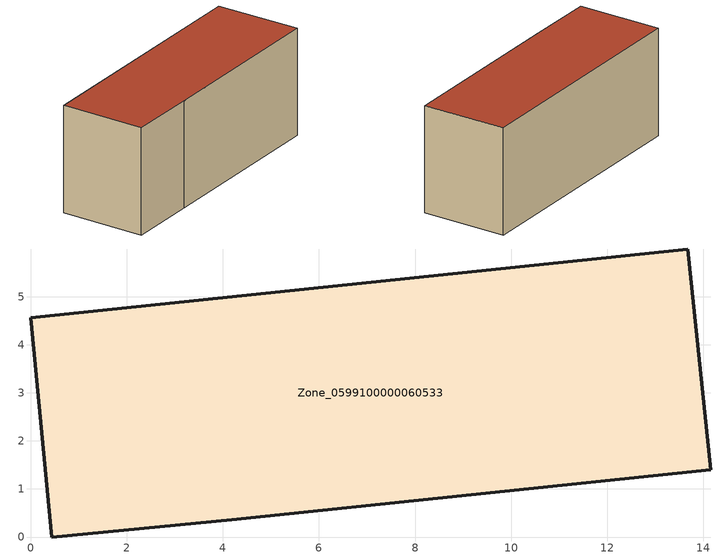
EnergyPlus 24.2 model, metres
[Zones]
Zone_0599100000060533
 floor ground (C_G): 13.67,5.99 14.16,1.4 4.18,0.36 0.44,0 0,4.56 z3.01
 wall outside (C_F): 0.44,0 4.18,0.36 14.16,1.4 13.67,5.99 0,4.56 0.44,0 z3.01:8.82
 roof outside (C_R): 14.16,1.4 13.67,5.99 0,4.56 0.44,0 4.18,0.36 z8.82
[BUILDING]
Pand.0599100000060533: North Axis=0; Terrain=City; Loads Convergence Tolerance Value=0.04; Temperature Convergence Tolerance Value=0.4; Solar Distribution=FullExterior; Maximum Number of Warmup Days=25; Minimum Number of Warmup Days=1
[Site:Location]
Rotterdam.The.Hague.AP_ZH_NLD Design_Conditions: Latitude=51.96; Longitude=4.45; Time Zone=1; Elevation=-4.5
[SITE:GROUNDTEMPERATURE:BUILDINGSURFACE]
18, 18, 18, 18, 18, 18, 18, 18, 18, 18, 18, 18
[MATERIAL] Thermal Absorptance=0.9; Solar Absorptance=0.7; Visible Absorptance=0.7
Name | Roughness | Thickness | Conductivity | Density | Specific Heat
G.TI.1946-1964 | MediumSmooth | 0.15 | 1 | 540 | 1210
F.TI.1946-1964 | Rough | 0.3 | 0.857143 | 1920 | 840
R.TI.1946-1964 | MediumRough | 0.2 | 0.277778 | 1500 | 1000
[CONSTRUCTION]
C_G: G.TI.1946-1964
C_F: F.TI.1946-1964
C_R: R.TI.1946-1964
[ZONE]
Zone_0599100000060533: Type=1; Multiplier=1; Ceiling Height=Autocalculate; Volume=Autocalculate; Floor Area=autocalculate; Part of Total Floor Area=Yes
[ZONEINFILTRATION:DESIGNFLOWRATE]
Infil_Zone_0599100000060533: Zone or ZoneList or Space or SpaceList=Zone_0599100000060533; Schedule=AlwaysOn; Design Flow Rate Calculation Method=Flow/Area; Flow Rate per Floor Area=0.003; Constant Term Coefficient=1; Temperature Term Coefficient=0; Velocity Term Coefficient=0; Velocity Squared Term Coefficient=0
[HVACTEMPLATE:ZONE:IDEALLOADSAIRSYSTEM]
Zone_0599100000060533: Maximum Heating Supply Air Temperature=50; Minimum Cooling Supply Air Temperature=13; Maximum Heating Supply Air Humidity Ratio=0.0156; Minimum Cooling Supply Air Humidity Ratio=0.0077; Heating Limit=NoLimit; Cooling Limit=NoLimit; Dehumidification Control Type=ConstantSensibleHeatRatio; Cooling Sensible Heat Ratio=0.7; Dehumidification Setpoint=60; Humidification Control Type=None; Humidification Setpoint=30; Outdoor Air Method=None; Outdoor Air Flow Rate per Person=0.00944; Outdoor Air Flow Rate per Zone Floor Area=0; Outdoor Air Flow Rate per Zone=0; Demand Controlled Ventilation Type=None; Outdoor Air Economizer Type=NoEconomizer; Heat Recovery Type=None; Sensible Heat Recovery Effectiveness=0.7; Latent Heat Recovery Effectiveness=0.65
[ZONECONTROL:THERMOSTAT]
ThermostatControl_Zone_0599100000060533: Zone or ZoneList=Zone_0599100000060533; Control Type Schedule=DualSetpointControlType; Control 1=Thermostat_Zone_0599100000060533; Temperature Difference Between Cutout And Setpoint=0
[THERMOSTATSETPOINT:DUALSETPOINT]
Thermostat_Zone_0599100000060533: Heating Setpoint Temperature Schedule=HeatingSetpoint_Zone_0599100000060533; Cooling Setpoint Temperature Schedule=CoolingSetpoint_Zone_0599100000060533
[SCHEDULE:COMPACT]
HeatingSetpoint_Zone_0599100000060533: Through: 12/31, For: AllDays, Until: 24:00, 21
CoolingSetpoint_Zone_0599100000060533: Through: 12/31, For: AllDays, Until: 24:00, 24
DualSetpointControlType: Through: 12/31, For: AllDays, Until: 24:00, 4
AlwaysOn: Through: 12/31, For: AllDays, Until: 24:00, 1
